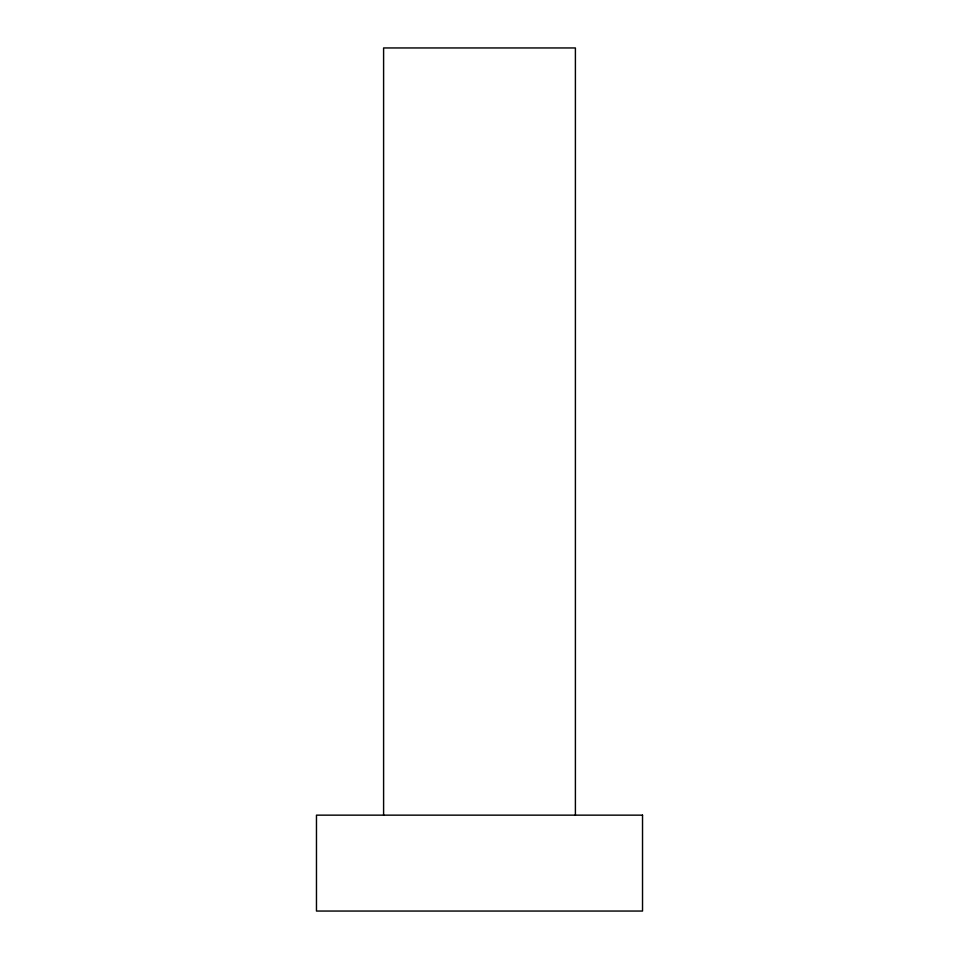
<?xml version="1.0" encoding="UTF-8"?>
<svg xmlns="http://www.w3.org/2000/svg" width="959" height="959" viewBox="0 0 959 959"><rect width="100%" height="100%" fill="white"/><g stroke="black" fill="none" stroke-linecap="round" stroke-linejoin="round"><path stroke-width="1.44" d="M575.4 815.15L575.4 47.95L383.6 47.95L383.6 815.15M642.53 815.15L316.47 815.15L316.47 911.05L642.53 911.05L642.53 815.15"/></g></svg>
